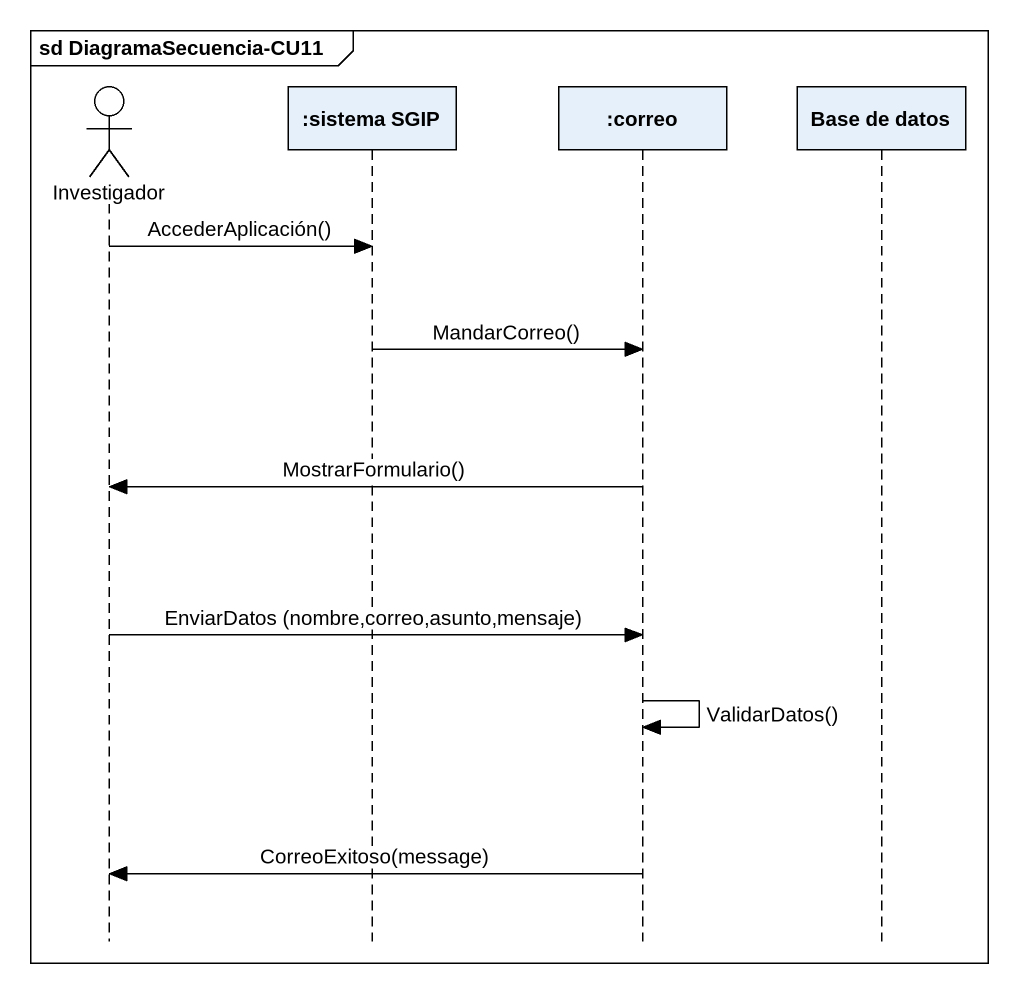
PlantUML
@startuml
mainframe sd DiagramaSecuencia-CU11
hide footbox
actor Investigador
participant ":sistema SGIP" as sistema_SGIP
participant ":correo" as correo
participant "Base de datos" as Base_de_datos

Investigador -> sistema_SGIP : AccederAplicación()
sistema_SGIP -> correo : MandarCorreo()
correo -> Investigador : MostrarFormulario()
Investigador -> correo : EnviarDatos (nombre,correo,asunto,mensaje)
correo -> correo : ValidarDatos()
correo -> Investigador : CorreoExitoso(message)
@enduml
